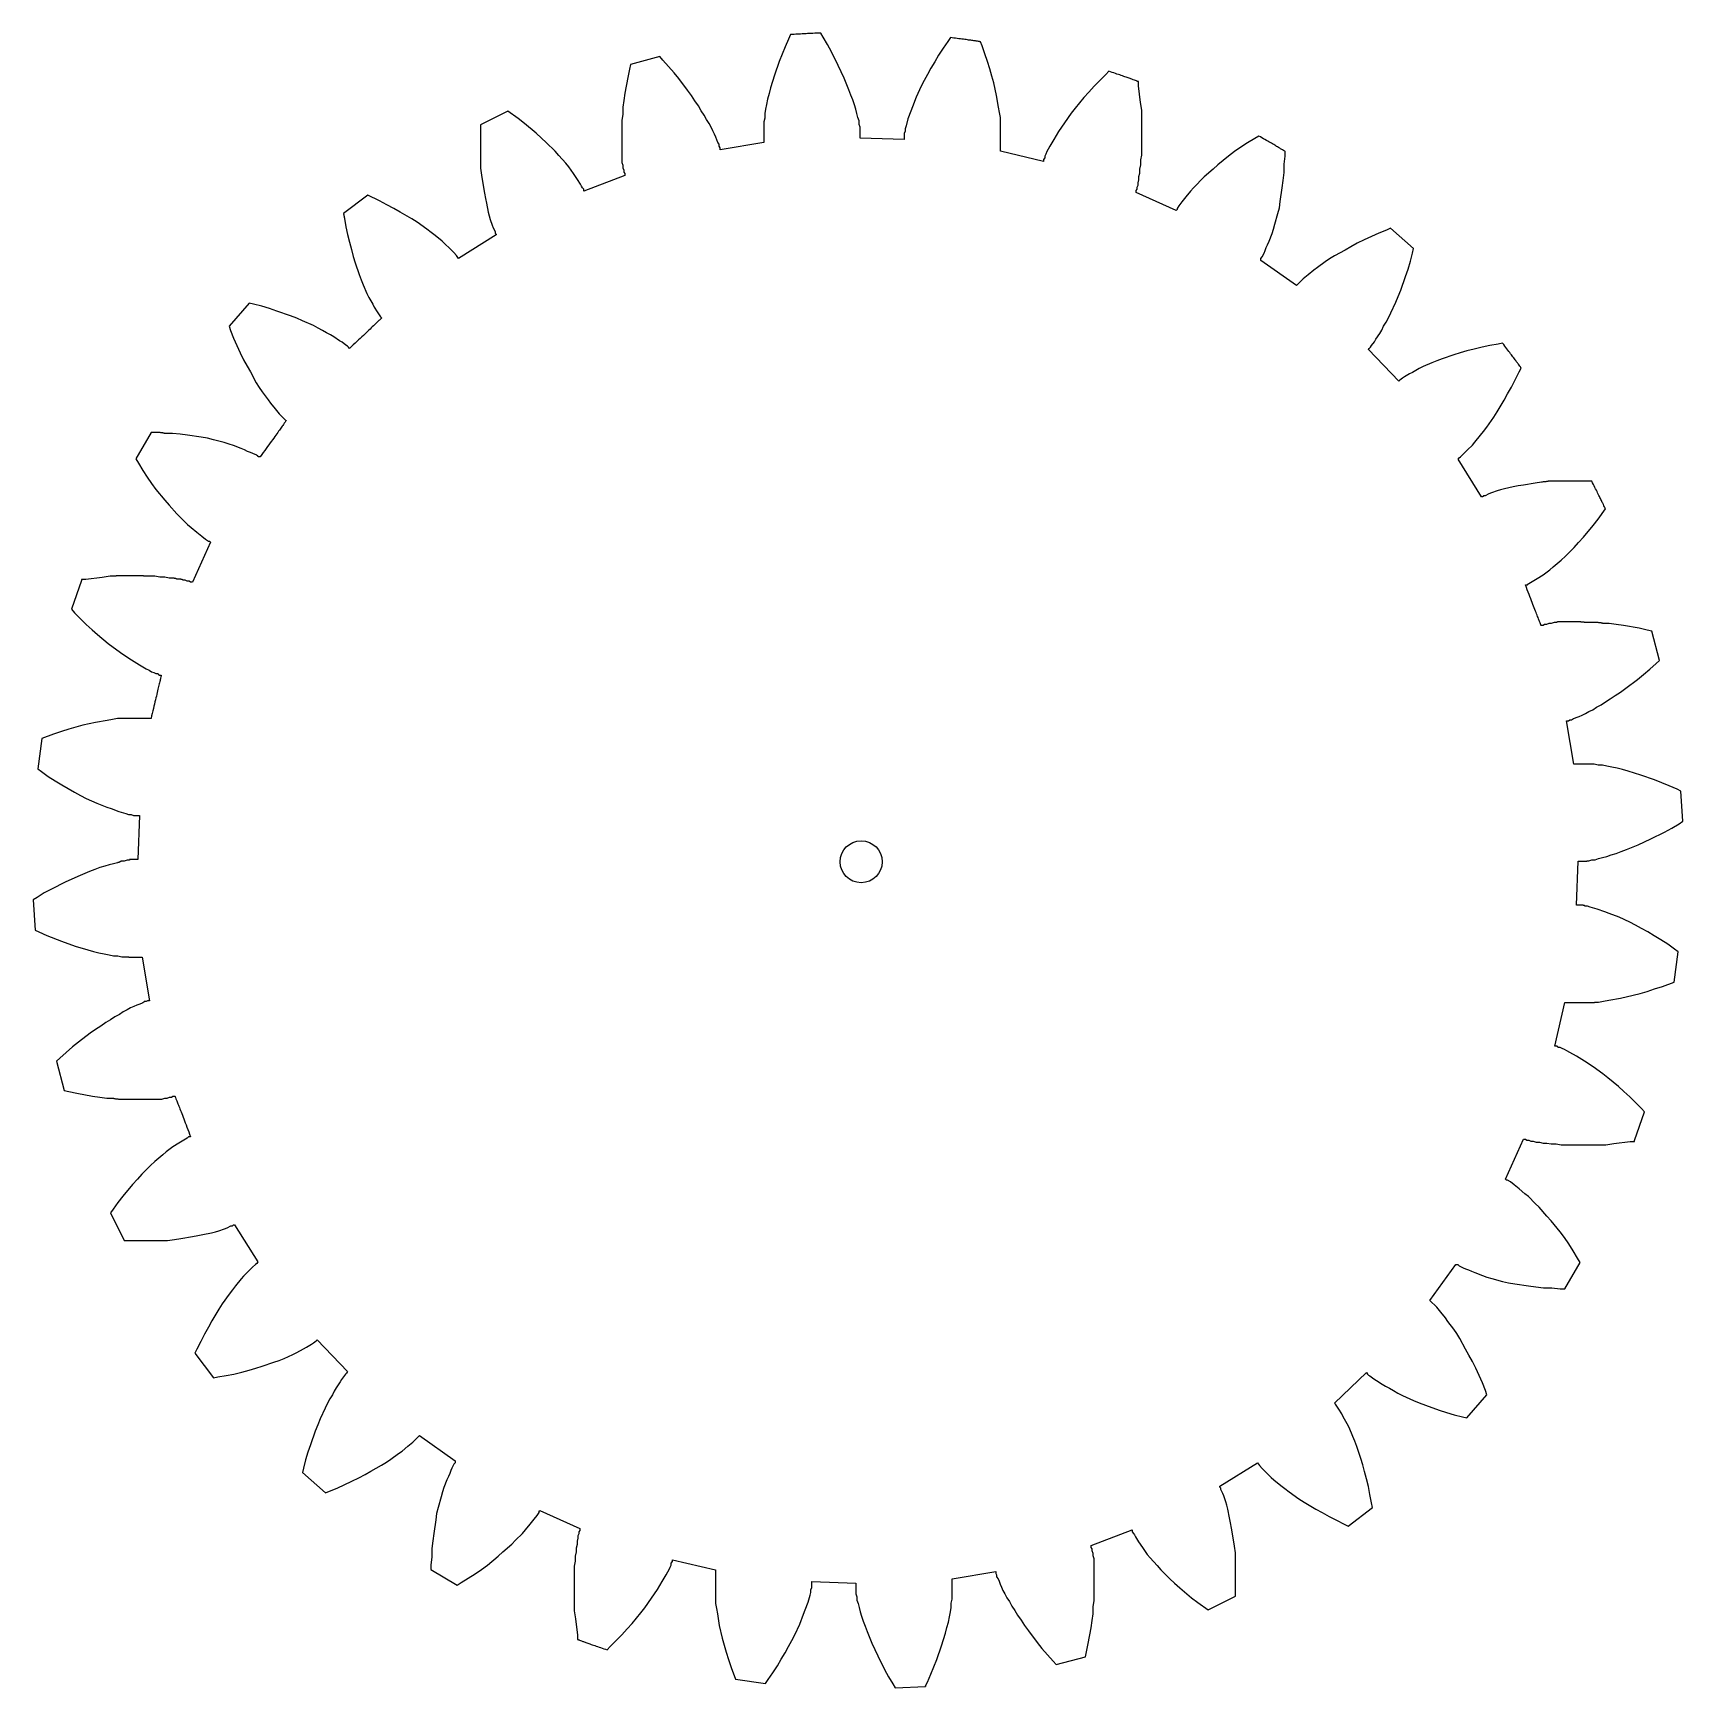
# Model space of a CAD drawing. Header units: millimetres. Extents: x -208.1 to -118.6, y 15.3 to 105.1.
import ezdxf

# ---------------------------------------------------------------- set-up
doc = ezdxf.new("R2010")
doc.units = ezdxf.units.MM
doc.layers.get('0').update_dxf_attribs({"linetype": 'CONTINUOUS'})

msp = doc.modelspace()

# ---------------------------------------------------------------- linework, layer by layer
for p, q in [((-165.245, 104.92), (-165.377, 105.132)), ((-167.309, 104.391), (-167.626, 103.597)), ((-167.124, 104.815), (-167.309, 104.391)), ((-167.018, 105.053), (-167.124, 104.815)), ((-165.007, 104.523), (-165.245, 104.92)), ((-164.795, 104.127), (-165.007, 104.523)), ((-158.736, 104.312), (-158.975, 103.941)), ((-158.472, 104.682), (-158.736, 104.312)), ((-158.34, 104.894), (-158.472, 104.682)), ((-156.62, 104.444), (-156.699, 104.656)), ((-156.461, 104.021), (-156.62, 104.444)), ((-175.696, 103.439), (-175.749, 103.174)), ((-174.109, 103.862), (-175.696, 103.439)), ((-173.95, 103.677), (-174.109, 103.862)), ((-173.633, 103.333), (-173.95, 103.677)), ((-173.341, 102.989), (-173.633, 103.333)), ((-167.626, 103.597), (-167.891, 102.857)), ((-164.425, 103.386), (-164.795, 104.127)), ((-164.107, 102.698), (-164.425, 103.386)), ((-159.186, 103.571), (-159.398, 103.227)), ((-158.975, 103.941), (-159.186, 103.571)), ((-156.329, 103.597), (-156.461, 104.021)), ((-156.196, 103.201), (-156.329, 103.597)), ((-175.855, 102.724), (-176.014, 101.878)), ((-175.749, 103.174), (-175.855, 102.724)), ((-173.077, 102.671), (-173.341, 102.989)), ((-172.601, 102.036), (-173.077, 102.671)), ((-167.891, 102.857), (-168.103, 102.169)), ((-163.843, 102.063), (-164.107, 102.698)), ((-159.768, 102.566), (-159.927, 102.248)), ((-159.583, 102.883), (-159.768, 102.566)), ((-159.398, 103.227), (-159.583, 102.883)), ((-156.091, 102.804), (-156.196, 103.201)), ((-155.985, 102.433), (-156.091, 102.804)), ((-155.826, 101.745), (-155.985, 102.433)), ((-149.899, 102.883), (-150.534, 102.248)), ((-149.741, 103.068), (-149.899, 102.883)), ((-148.127, 102.513), (-148.18, 102.513)), ((-148.127, 102.275), (-148.127, 102.513)), ((-176.014, 101.878), (-176.067, 101.481)), ((-172.389, 101.745), (-172.601, 102.036)), ((-172.204, 101.454), (-172.389, 101.745)), ((-168.261, 101.56), (-168.314, 101.269)), ((-168.182, 101.851), (-168.261, 101.56)), ((-168.103, 102.169), (-168.182, 101.851)), ((-163.737, 101.772), (-163.843, 102.063)), ((-163.631, 101.507), (-163.737, 101.772)), ((-160.192, 101.666), (-160.403, 101.137)), ((-159.927, 102.248), (-160.192, 101.666)), ((-155.72, 101.11), (-155.826, 101.745)), ((-151.09, 101.64), (-151.566, 101.057)), ((-150.825, 101.931), (-151.09, 101.64)), ((-150.534, 102.248), (-150.825, 101.931)), ((-148.021, 101.375), (-148.127, 102.275)), ((-182.364, 100.899), (-183.845, 100.158)), ((-181.808, 100.502), (-182.364, 100.899)), ((-176.12, 100.74), (-176.173, 100.396)), ((-176.067, 101.481), (-176.12, 101.11)), ((-176.12, 101.11), (-176.12, 100.74)), ((-172.019, 101.19), (-172.204, 101.454)), ((-171.86, 100.925), (-172.019, 101.19)), ((-171.701, 100.687), (-171.86, 100.925)), ((-171.569, 100.449), (-171.701, 100.687)), ((-168.367, 101.005), (-168.42, 100.766)), ((-168.42, 100.766), (-168.42, 100.528)), ((-168.314, 101.269), (-168.367, 101.005)), ((-163.552, 101.243), (-163.631, 101.507)), ((-163.472, 101.005), (-163.552, 101.243)), ((-163.42, 100.766), (-163.472, 101.005)), ((-163.367, 100.555), (-163.42, 100.766)), ((-160.483, 100.899), (-160.641, 100.475)), ((-160.403, 101.137), (-160.483, 100.899)), ((-155.667, 100.819), (-155.72, 101.11)), ((-155.614, 100.555), (-155.667, 100.819)), ((-151.778, 100.793), (-152.148, 100.264)), ((-151.566, 101.057), (-151.778, 100.793)), ((-147.941, 100.952), (-148.021, 101.375)), ((-147.941, 98.517), (-147.941, 100.952)), ((-183.845, 100.158), (-183.845, 97.803)), ((-181.464, 100.237), (-181.808, 100.502)), ((-180.829, 99.708), (-181.464, 100.237)), ((-176.173, 100.396), (-176.173, 98.121)), ((-171.436, 100.237), (-171.569, 100.449)), ((-171.331, 100.026), (-171.436, 100.237)), ((-171.225, 99.84), (-171.331, 100.026)), ((-171.145, 99.655), (-171.225, 99.84)), ((-168.42, 100.528), (-168.473, 100.317)), ((-168.473, 100.317), (-168.473, 99.205)), ((-163.287, 100.37), (-163.367, 100.555)), ((-163.287, 100.184), (-163.287, 100.37)), ((-163.234, 100.026), (-163.287, 100.184)), ((-163.234, 99.443), (-163.234, 100.026)), ((-160.8, 99.814), (-160.853, 99.682)), ((-160.747, 100.105), (-160.8, 99.946)), ((-160.8, 99.946), (-160.8, 99.814)), ((-160.641, 100.475), (-160.747, 100.105)), ((-155.614, 98.729), (-155.614, 100.555)), ((-152.466, 99.787), (-152.73, 99.364)), ((-152.148, 100.264), (-152.466, 99.787)), ((-180.538, 99.443), (-180.829, 99.708)), ((-180.274, 99.205), (-180.538, 99.443)), ((-179.797, 98.729), (-180.274, 99.205)), ((-171.066, 99.496), (-171.145, 99.655)), ((-171.013, 99.338), (-171.066, 99.496)), ((-170.96, 99.205), (-171.013, 99.338)), ((-170.881, 99.1), (-170.96, 99.205)), ((-170.881, 98.994), (-170.881, 99.1)), ((-170.828, 98.914), (-170.881, 98.994)), ((-168.473, 99.205), (-170.828, 98.809)), ((-170.828, 98.809), (-170.828, 98.914)), ((-160.853, 99.364), (-163.234, 99.443)), ((-160.853, 99.682), (-160.853, 99.364)), ((-153.021, 98.835), (-153.101, 98.703)), ((-152.942, 98.994), (-153.021, 98.835)), ((-152.73, 99.364), (-152.942, 98.994)), ((-142.57, 98.941), (-142.914, 98.703)), ((-142.2, 99.179), (-142.57, 98.941)), ((-141.803, 99.417), (-142.2, 99.179)), ((-141.591, 99.549), (-141.803, 99.417)), ((-179.586, 98.491), (-179.797, 98.729)), ((-179.215, 98.068), (-179.586, 98.491)), ((-179.056, 97.882), (-179.215, 98.068)), ((-176.173, 98.121), (-176.12, 97.962)), ((-176.12, 97.962), (-176.12, 97.83)), ((-153.286, 98.173), (-155.614, 98.729)), ((-153.207, 98.359), (-153.286, 98.279)), ((-153.286, 98.279), (-153.286, 98.173)), ((-153.154, 98.57), (-153.207, 98.465)), ((-153.207, 98.465), (-153.207, 98.359)), ((-153.101, 98.703), (-153.154, 98.57)), ((-148.047, 97.75), (-147.994, 97.988)), ((-147.994, 98.253), (-147.941, 98.517)), ((-147.994, 97.988), (-147.994, 98.253)), ((-143.814, 97.988), (-144.078, 97.75)), ((-143.232, 98.465), (-143.814, 97.988)), ((-142.914, 98.703), (-143.232, 98.465)), ((-140.216, 98.015), (-140.163, 98.465)), ((-140.216, 97.565), (-140.216, 98.015)), ((-140.163, 98.465), (-140.163, 98.703)), ((-183.845, 97.803), (-183.793, 97.433)), ((-183.793, 97.433), (-183.74, 97.089)), ((-183.74, 97.089), (-183.634, 96.454)), ((-178.792, 97.512), (-179.056, 97.882)), ((-178.58, 97.195), (-178.792, 97.512)), ((-178.421, 96.93), (-178.58, 97.195)), ((-176.014, 97.406), (-178.236, 96.56)), ((-176.12, 97.83), (-176.067, 97.697)), ((-176.067, 97.697), (-176.067, 97.591)), ((-176.067, 97.591), (-176.014, 97.512)), ((-176.014, 97.512), (-176.014, 97.406)), ((-148.153, 97.009), (-148.1, 97.168)), ((-148.1, 97.353), (-148.047, 97.538)), ((-148.1, 97.168), (-148.1, 97.353)), ((-148.047, 97.538), (-148.047, 97.75)), ((-144.555, 97.327), (-145.137, 96.745)), ((-144.078, 97.75), (-144.555, 97.327)), ((-140.321, 96.745), (-140.268, 97.142)), ((-140.268, 97.142), (-140.216, 97.565)), ((-189.957, 96.348), (-191.28, 95.342)), ((-189.322, 96.03), (-189.957, 96.348)), ((-183.634, 96.454), (-183.581, 96.163)), ((-183.581, 96.163), (-183.528, 95.898)), ((-178.369, 96.824), (-178.421, 96.93)), ((-178.316, 96.745), (-178.369, 96.824)), ((-178.236, 96.665), (-178.316, 96.745)), ((-178.236, 96.56), (-178.236, 96.665)), ((-148.259, 96.586), (-148.206, 96.665)), ((-148.259, 96.48), (-148.259, 96.586)), ((-146.089, 95.501), (-148.259, 96.48)), ((-148.206, 96.771), (-148.153, 96.877)), ((-148.206, 96.665), (-148.206, 96.771)), ((-148.153, 96.877), (-148.153, 97.009)), ((-145.56, 96.242), (-145.772, 95.977)), ((-145.296, 96.56), (-145.56, 96.242)), ((-145.137, 96.745), (-145.296, 96.56)), ((-140.427, 96.004), (-140.321, 96.745)), ((-188.925, 95.819), (-189.322, 96.03)), ((-188.555, 95.607), (-188.925, 95.819)), ((-188.211, 95.422), (-188.555, 95.607)), ((-187.576, 95.051), (-188.211, 95.422)), ((-183.528, 95.898), (-183.422, 95.422)), ((-183.422, 95.422), (-183.369, 95.21)), ((-146.036, 95.554), (-146.089, 95.501)), ((-145.931, 95.766), (-146.036, 95.607)), ((-146.036, 95.607), (-146.036, 95.554)), ((-145.772, 95.977), (-145.931, 95.766)), ((-140.718, 94.76), (-140.56, 95.342)), ((-140.56, 95.342), (-140.48, 95.66)), ((-140.48, 95.66), (-140.427, 96.004)), ((-191.227, 95.078), (-191.148, 94.628)), ((-191.148, 94.628), (-191.069, 94.205)), ((-187.285, 94.866), (-187.576, 95.051)), ((-186.756, 94.496), (-187.285, 94.866)), ((-186.518, 94.311), (-186.756, 94.496)), ((-183.369, 95.21), (-183.316, 95.025)), ((-183.316, 95.025), (-183.21, 94.707)), ((-183.21, 94.707), (-183.157, 94.575)), ((-183.157, 94.575), (-183.052, 94.363)), ((-183.052, 94.363), (-183.052, 94.284)), ((-140.877, 94.258), (-140.798, 94.496)), ((-140.798, 94.496), (-140.718, 94.76)), ((-134.659, 94.443), (-135.083, 94.284)), ((-134.448, 94.549), (-134.659, 94.443)), ((-133.204, 93.437), (-134.448, 94.549)), ((-191.069, 94.205), (-190.963, 93.781)), ((-190.963, 93.781), (-190.857, 93.385)), ((-186.306, 94.152), (-186.518, 94.311)), ((-185.936, 93.834), (-186.306, 94.152)), ((-185.777, 93.702), (-185.936, 93.834)), ((-185.512, 93.437), (-185.777, 93.702)), ((-185.301, 93.226), (-185.512, 93.437)), ((-182.999, 94.178), (-185.036, 92.908)), ((-183.052, 94.284), (-182.999, 94.231)), ((-182.999, 94.231), (-182.999, 94.178)), ((-141.247, 93.332), (-141.194, 93.49)), ((-141.194, 93.49), (-141.115, 93.649)), ((-141.115, 93.649), (-141.036, 93.834)), ((-141.036, 93.834), (-140.877, 94.258)), ((-136.591, 93.543), (-136.908, 93.358)), ((-136.247, 93.728), (-136.591, 93.543)), ((-135.876, 93.914), (-136.247, 93.728)), ((-135.083, 94.284), (-135.876, 93.914)), ((-133.257, 93.199), (-133.204, 93.437)), ((-190.857, 93.385), (-190.751, 93.014)), ((-190.751, 93.014), (-190.645, 92.67)), ((-190.645, 92.67), (-190.434, 92.035)), ((-185.142, 93.067), (-185.301, 93.226)), ((-185.036, 92.908), (-185.142, 93.067)), ((-141.486, 92.908), (-141.406, 92.988)), ((-141.486, 92.802), (-141.486, 92.908)), ((-139.554, 91.427), (-141.486, 92.802)), ((-141.406, 92.988), (-141.3, 93.199)), ((-141.3, 93.199), (-141.247, 93.332)), ((-137.993, 92.723), (-138.416, 92.406)), ((-137.755, 92.882), (-137.993, 92.723)), ((-137.49, 93.041), (-137.755, 92.882)), ((-136.908, 93.358), (-137.49, 93.041)), ((-133.495, 92.326), (-133.363, 92.75)), ((-133.363, 92.75), (-133.257, 93.199)), ((-190.434, 92.035), (-190.328, 91.744)), ((-190.328, 91.744), (-190.222, 91.48)), ((-139.29, 91.691), (-139.554, 91.427)), ((-139.184, 91.797), (-139.29, 91.691)), ((-138.919, 92.009), (-139.184, 91.797)), ((-138.602, 92.273), (-138.919, 92.009)), ((-138.416, 92.406), (-138.602, 92.273)), ((-133.892, 91.188), (-133.627, 91.929)), ((-133.627, 91.929), (-133.495, 92.326)), ((-190.222, 91.48), (-190.01, 91.003)), ((-190.01, 91.003), (-189.904, 90.792)), ((-189.904, 90.792), (-189.693, 90.421)), ((-134.157, 90.527), (-134.024, 90.845)), ((-134.024, 90.845), (-133.892, 91.188)), ((-196.413, 90.474), (-197.498, 89.231)), ((-196.175, 90.421), (-196.413, 90.474)), ((-195.725, 90.315), (-196.175, 90.421)), ((-195.302, 90.183), (-195.725, 90.315)), ((-194.905, 90.051), (-195.302, 90.183)), ((-194.164, 89.786), (-194.905, 90.051)), ((-189.693, 90.421), (-189.613, 90.262)), ((-189.613, 90.262), (-189.455, 89.998)), ((-189.455, 89.998), (-189.375, 89.892)), ((-189.375, 89.892), (-189.269, 89.733)), ((-134.553, 89.68), (-134.421, 89.945)), ((-134.421, 89.945), (-134.157, 90.527)), ((-197.498, 89.231), (-197.418, 88.992)), ((-197.418, 88.992), (-197.26, 88.569)), ((-193.82, 89.654), (-194.164, 89.786)), ((-193.503, 89.522), (-193.82, 89.654)), ((-192.921, 89.257), (-193.503, 89.522)), ((-192.656, 89.125), (-192.921, 89.257)), ((-192.418, 88.992), (-192.656, 89.125)), ((-192.206, 88.86), (-192.418, 88.992)), ((-189.269, 89.733), (-189.216, 89.68)), ((-135.03, 88.834), (-134.924, 89.019)), ((-134.924, 89.019), (-134.818, 89.231)), ((-134.818, 89.231), (-134.686, 89.442)), ((-134.686, 89.442), (-134.553, 89.68)), ((-197.26, 88.569), (-196.889, 87.775)), ((-191.995, 88.754), (-192.206, 88.86)), ((-191.809, 88.648), (-191.995, 88.754)), ((-191.492, 88.437), (-191.809, 88.648)), ((-191.36, 88.357), (-191.492, 88.437)), ((-191.148, 88.199), (-191.36, 88.357)), ((-191.068, 88.146), (-191.148, 88.199)), ((-191.016, 88.093), (-191.068, 88.146)), ((-190.963, 88.013), (-191.016, 88.093)), ((-135.585, 88.04), (-135.532, 88.093)), ((-135.532, 88.093), (-135.48, 88.172)), ((-135.48, 88.172), (-135.321, 88.384)), ((-135.321, 88.384), (-135.241, 88.516)), ((-135.241, 88.516), (-135.03, 88.834)), ((-129.473, 88.093), (-129.897, 87.987)), ((-129.05, 88.172), (-129.473, 88.093)), ((-128.6, 88.252), (-129.05, 88.172)), ((-128.362, 88.305), (-128.6, 88.252)), ((-196.889, 87.775), (-196.704, 87.405)), ((-196.704, 87.405), (-196.519, 87.061)), ((-133.998, 86.241), (-135.638, 87.961)), ((-132.199, 87.246), (-132.675, 87.035)), ((-131.934, 87.352), (-132.199, 87.246)), ((-131.643, 87.458), (-131.934, 87.352)), ((-131.008, 87.67), (-131.643, 87.458)), ((-130.664, 87.775), (-131.008, 87.67)), ((-130.294, 87.881), (-130.664, 87.775)), ((-129.897, 87.987), (-130.294, 87.881)), ((-196.519, 87.061), (-196.334, 86.743)), ((-196.334, 86.743), (-196.016, 86.161)), ((-133.945, 86.294), (-133.998, 86.241)), ((-133.786, 86.4), (-133.945, 86.294)), ((-133.68, 86.479), (-133.786, 86.4)), ((-133.416, 86.638), (-133.68, 86.479)), ((-133.257, 86.717), (-133.416, 86.638)), ((-132.887, 86.929), (-133.257, 86.717)), ((-132.675, 87.035), (-132.887, 86.929)), ((-127.886, 85.923), (-127.674, 86.32)), ((-127.674, 86.32), (-127.463, 86.743)), ((-127.463, 86.743), (-127.357, 86.955)), ((-196.016, 86.161), (-195.857, 85.897)), ((-195.857, 85.897), (-195.699, 85.659)), ((-195.699, 85.659), (-195.381, 85.235)), ((-128.283, 85.209), (-128.098, 85.553)), ((-128.098, 85.553), (-127.886, 85.923)), ((-195.381, 85.235), (-195.249, 85.05)), ((-195.249, 85.05), (-194.984, 84.733)), ((-194.984, 84.733), (-194.773, 84.468)), ((-194.773, 84.468), (-194.667, 84.362)), ((-128.839, 84.283), (-128.653, 84.574)), ((-128.653, 84.574), (-128.283, 85.209)), ((-194.667, 84.362), (-194.402, 84.098)), ((-129.394, 83.516), (-129.209, 83.754)), ((-129.209, 83.754), (-128.839, 84.283)), ((-201.731, 83.463), (-202.551, 82.034)), ((-201.467, 83.463), (-201.731, 83.463)), ((-200.567, 83.41), (-201.017, 83.41)), ((-200.144, 83.357), (-200.567, 83.41)), ((-199.747, 83.304), (-200.144, 83.357)), ((-199.006, 83.198), (-199.747, 83.304)), ((-198.662, 83.145), (-199.006, 83.198)), ((-198.345, 83.066), (-198.662, 83.145)), ((-197.762, 82.907), (-198.345, 83.066)), ((-197.498, 82.828), (-197.762, 82.907)), ((-197.26, 82.748), (-197.498, 82.828)), ((-196.836, 82.59), (-197.26, 82.748)), ((-130.267, 82.51), (-130.003, 82.775)), ((-130.003, 82.775), (-129.87, 82.933)), ((-129.87, 82.933), (-129.553, 83.304)), ((-129.553, 83.304), (-129.394, 83.516)), ((-202.551, 82.034), (-202.419, 81.796)), ((-202.419, 81.796), (-202.181, 81.399)), ((-196.651, 82.51), (-196.836, 82.59)), ((-196.492, 82.431), (-196.651, 82.51)), ((-196.334, 82.378), (-196.492, 82.431)), ((-196.201, 82.325), (-196.334, 82.378)), ((-195.99, 82.219), (-196.201, 82.325)), ((-195.805, 82.14), (-195.91, 82.14)), ((-130.77, 82.007), (-130.717, 82.087)), ((-129.5, 79.97), (-130.77, 82.007)), ((-130.717, 82.087), (-130.638, 82.14)), ((-130.638, 82.14), (-130.479, 82.298)), ((-130.479, 82.298), (-130.267, 82.51)), ((-202.181, 81.399), (-201.943, 81.028)), ((-201.943, 81.028), (-201.705, 80.685)), ((-201.705, 80.685), (-201.467, 80.367)), ((-201.467, 80.367), (-200.99, 79.785)), ((-129.447, 79.97), (-129.5, 79.97)), ((-129.315, 80.023), (-129.394, 80.023)), ((-129.103, 80.129), (-129.315, 80.023)), ((-128.971, 80.182), (-129.103, 80.129)), ((-128.653, 80.288), (-128.971, 80.182)), ((-128.468, 80.341), (-128.653, 80.288)), ((-128.256, 80.393), (-128.468, 80.341)), ((-127.78, 80.499), (-128.256, 80.393)), ((-127.516, 80.552), (-127.78, 80.499)), ((-127.225, 80.605), (-127.516, 80.552)), ((-126.59, 80.711), (-127.225, 80.605)), ((-126.246, 80.764), (-126.59, 80.711)), ((-123.52, 80.817), (-125.875, 80.817)), ((-200.99, 79.785), (-200.752, 79.52)), ((-200.752, 79.52), (-200.329, 79.044)), ((-123.176, 78.753), (-122.78, 79.309)), ((-200.329, 79.044), (-200.117, 78.832)), ((-200.117, 78.832), (-199.747, 78.462)), ((-199.747, 78.462), (-199.562, 78.303)), ((-199.562, 78.303), (-199.244, 78.039)), ((-123.97, 77.774), (-123.441, 78.409)), ((-123.441, 78.409), (-123.176, 78.753)), ((-198.503, 77.51), (-199.482, 75.34)), ((-199.244, 78.039), (-198.979, 77.827)), ((-198.979, 77.827), (-198.768, 77.668)), ((-198.768, 77.668), (-198.609, 77.562)), ((-198.609, 77.562), (-198.556, 77.562)), ((-198.556, 77.562), (-198.503, 77.51)), ((-124.473, 77.219), (-124.235, 77.483)), ((-124.235, 77.483), (-123.97, 77.774)), ((-125.611, 76.16), (-125.187, 76.531)), ((-125.187, 76.531), (-124.949, 76.742)), ((-124.949, 76.742), (-124.473, 77.219)), ((-205.277, 75.472), (-205.515, 75.472)), ((-205.515, 75.472), (-205.515, 75.419)), ((-204.377, 75.578), (-205.277, 75.472)), ((-203.954, 75.657), (-204.377, 75.578)), ((-202.446, 75.684), (-203.557, 75.684)), ((-201.519, 75.657), (-202.128, 75.657)), ((-201.255, 75.605), (-201.519, 75.657)), ((-200.99, 75.605), (-201.255, 75.605)), ((-200.752, 75.552), (-200.99, 75.605)), ((-200.541, 75.552), (-200.752, 75.552)), ((-200.17, 75.499), (-200.355, 75.499)), ((-126.748, 75.366), (-126.484, 75.525)), ((-126.484, 75.525), (-126.166, 75.737)), ((-126.166, 75.737), (-125.796, 76.001)), ((-125.796, 76.001), (-125.611, 76.16)), ((-205.515, 75.419), (-206.044, 73.858)), ((-199.879, 75.446), (-200.011, 75.446)), ((-199.773, 75.393), (-199.879, 75.446)), ((-199.667, 75.393), (-199.773, 75.393)), ((-199.588, 75.34), (-199.667, 75.393)), ((-199.482, 75.34), (-199.588, 75.34)), ((-127.119, 75.181), (-127.013, 75.181)), ((-126.934, 75.261), (-126.854, 75.314)), ((-126.854, 75.314), (-126.748, 75.366)), ((-206.044, 73.858), (-205.885, 73.673)), ((-205.885, 73.673), (-205.25, 73.038)), ((-205.25, 73.038), (-204.933, 72.747)), ((-126.166, 72.985), (-126.272, 72.985)), ((-126.087, 73.038), (-126.166, 72.985)), ((-125.981, 73.038), (-126.087, 73.038)), ((-125.849, 73.091), (-125.981, 73.038)), ((-125.716, 73.091), (-125.849, 73.091)), ((-125.558, 73.144), (-125.716, 73.091)), ((-124.208, 73.17), (-125.372, 73.17)), ((-123.282, 73.144), (-123.917, 73.144)), ((-122.568, 73.091), (-122.938, 73.091)), ((-122.197, 73.038), (-122.568, 73.091)), ((-121.801, 72.985), (-122.197, 73.038)), ((-120.954, 72.826), (-121.801, 72.985)), ((-120.504, 72.721), (-120.954, 72.826)), ((-204.933, 72.747), (-204.642, 72.482)), ((-204.642, 72.482), (-204.06, 72.006)), ((-204.06, 72.006), (-203.795, 71.795)), ((-120.266, 72.668), (-120.504, 72.721)), ((-119.843, 71.08), (-120.266, 72.668)), ((-203.795, 71.795), (-203.266, 71.424)), ((-203.266, 71.424), (-202.79, 71.107)), ((-202.79, 71.107), (-202.366, 70.842)), ((-120.028, 70.921), (-119.843, 71.08)), ((-202.366, 70.842), (-201.996, 70.63)), ((-201.996, 70.63), (-201.837, 70.551)), ((-201.837, 70.551), (-201.705, 70.472)), ((-201.705, 70.472), (-201.572, 70.419)), ((-201.572, 70.419), (-201.467, 70.366)), ((-201.467, 70.366), (-201.361, 70.366)), ((-201.281, 70.286), (-201.176, 70.286)), ((-121.033, 70.048), (-120.716, 70.313)), ((-120.716, 70.313), (-120.372, 70.604)), ((-120.372, 70.604), (-120.028, 70.921)), ((-122.515, 68.99), (-122.25, 69.175)), ((-122.25, 69.175), (-121.959, 69.36)), ((-121.959, 69.36), (-121.668, 69.572)), ((-121.668, 69.572), (-121.033, 70.048)), ((-123.864, 68.196), (-123.679, 68.302)), ((-123.679, 68.302), (-123.467, 68.408)), ((-123.467, 68.408), (-123.256, 68.54)), ((-123.256, 68.54), (-123.018, 68.672)), ((-123.018, 68.672), (-122.78, 68.831)), ((-122.78, 68.831), (-122.515, 68.99)), ((-205.806, 67.455), (-206.203, 67.35)), ((-205.435, 67.561), (-205.806, 67.455)), ((-204.747, 67.72), (-205.435, 67.561)), ((-204.112, 67.826), (-204.747, 67.72)), ((-203.821, 67.879), (-204.112, 67.826)), ((-203.557, 67.932), (-203.821, 67.879)), ((-201.731, 67.932), (-203.557, 67.932)), ((-124.499, 65.445), (-124.896, 67.799)), ((-124.896, 67.799), (-124.79, 67.799)), ((-124.79, 67.799), (-124.711, 67.852)), ((-124.711, 67.852), (-124.605, 67.852)), ((-124.499, 67.932), (-124.367, 67.985)), ((-124.367, 67.985), (-124.208, 68.037)), ((-124.208, 68.037), (-124.05, 68.117)), ((-124.05, 68.117), (-123.864, 68.196)), ((-207.658, 66.847), (-207.869, 65.206)), ((-207.023, 67.085), (-207.658, 66.847)), ((-206.599, 67.217), (-207.023, 67.085)), ((-206.203, 67.35), (-206.599, 67.217)), ((-207.869, 65.206), (-207.684, 65.048)), ((-207.684, 65.048), (-207.314, 64.783)), ((-207.314, 64.783), (-206.943, 64.545)), ((-123.388, 65.445), (-124.499, 65.445)), ((-123.176, 65.392), (-123.388, 65.445)), ((-122.938, 65.392), (-123.176, 65.392)), ((-122.7, 65.339), (-122.938, 65.392)), ((-122.436, 65.286), (-122.7, 65.339)), ((-122.145, 65.233), (-122.436, 65.286)), ((-121.854, 65.154), (-122.145, 65.233)), ((-121.536, 65.074), (-121.854, 65.154)), ((-120.848, 64.862), (-121.536, 65.074)), ((-120.107, 64.598), (-120.848, 64.862)), ((-206.943, 64.545), (-206.573, 64.333)), ((-206.573, 64.333), (-206.229, 64.122)), ((-206.229, 64.122), (-205.885, 63.936)), ((-205.885, 63.936), (-205.568, 63.751)), ((-119.313, 64.28), (-120.107, 64.598)), ((-118.89, 64.095), (-119.313, 64.28)), ((-118.679, 63.989), (-118.89, 64.095)), ((-118.573, 62.349), (-118.679, 63.989)), ((-205.568, 63.751), (-205.25, 63.592)), ((-205.25, 63.592), (-204.668, 63.328)), ((-204.668, 63.328), (-204.139, 63.116)), ((-204.139, 63.116), (-203.901, 63.037)), ((-203.901, 63.037), (-203.477, 62.878)), ((-203.477, 62.878), (-203.107, 62.772)), ((-203.107, 62.772), (-202.948, 62.719)), ((-202.948, 62.719), (-202.816, 62.719)), ((-202.816, 62.719), (-202.684, 62.666)), ((-202.684, 62.666), (-202.366, 62.666)), ((-202.366, 62.666), (-202.445, 60.285)), ((-119.181, 61.979), (-118.784, 62.217)), ((-118.784, 62.217), (-118.573, 62.349)), ((-121.007, 61.079), (-120.319, 61.396)), ((-120.319, 61.396), (-119.578, 61.767)), ((-119.578, 61.767), (-119.181, 61.979)), ((-203.028, 60.232), (-203.186, 60.179)), ((-202.895, 60.285), (-202.895, 60.259)), ((-202.445, 60.285), (-202.895, 60.285)), ((-123.679, 60.206), (-123.52, 60.259)), ((-123.52, 60.259), (-123.335, 60.259)), ((-123.335, 60.259), (-123.15, 60.338)), ((-123.15, 60.338), (-122.938, 60.391)), ((-122.938, 60.391), (-122.7, 60.444)), ((-122.7, 60.444), (-122.462, 60.523)), ((-122.462, 60.523), (-122.197, 60.603)), ((-122.197, 60.603), (-121.933, 60.709)), ((-121.933, 60.709), (-121.642, 60.814)), ((-121.642, 60.814), (-121.007, 61.079)), ((-205.7, 59.359), (-206.388, 59.042)), ((-205.065, 59.624), (-205.7, 59.359)), ((-204.774, 59.73), (-205.065, 59.624)), ((-204.509, 59.835), (-204.774, 59.73)), ((-204.245, 59.915), (-204.509, 59.835)), ((-204.007, 59.994), (-204.245, 59.915)), ((-203.768, 60.047), (-204.007, 59.994)), ((-203.557, 60.1), (-203.768, 60.047)), ((-203.186, 60.179), (-203.372, 60.179)), ((-124.341, 57.798), (-124.261, 60.179)), ((-124.261, 60.179), (-123.811, 60.179)), ((-207.526, 58.46), (-207.922, 58.221)), ((-207.129, 58.671), (-207.526, 58.46)), ((-206.388, 59.042), (-207.129, 58.671)), ((-207.922, 58.221), (-208.134, 58.089)), ((-208.134, 58.089), (-208.028, 56.449)), ((-124.023, 57.798), (-124.341, 57.798)), ((-123.759, 57.745), (-123.891, 57.745)), ((-123.6, 57.692), (-123.759, 57.745)), ((-123.229, 57.586), (-123.6, 57.692)), ((-122.806, 57.428), (-123.229, 57.586)), ((-122.568, 57.348), (-122.806, 57.428)), ((-122.039, 57.137), (-122.568, 57.348)), ((-121.457, 56.872), (-122.039, 57.137)), ((-121.139, 56.713), (-121.457, 56.872)), ((-120.822, 56.528), (-121.139, 56.713)), ((-208.028, 56.449), (-207.817, 56.343)), ((-207.817, 56.343), (-207.393, 56.158)), ((-207.393, 56.158), (-206.599, 55.84)), ((-206.599, 55.84), (-205.859, 55.576)), ((-120.478, 56.343), (-120.822, 56.528)), ((-120.134, 56.131), (-120.478, 56.343)), ((-119.763, 55.92), (-120.134, 56.131)), ((-119.393, 55.681), (-119.763, 55.92)), ((-205.859, 55.576), (-205.171, 55.364)), ((-205.171, 55.364), (-204.853, 55.285)), ((-204.853, 55.285), (-204.562, 55.205)), ((-204.562, 55.205), (-204.271, 55.152)), ((-204.271, 55.152), (-204.007, 55.099)), ((-204.007, 55.099), (-203.768, 55.046)), ((-203.768, 55.046), (-203.53, 55.046)), ((-203.53, 55.046), (-203.319, 54.994)), ((-203.319, 54.994), (-202.948, 54.994)), ((-202.789, 54.967), (-202.207, 54.967)), ((-202.207, 54.967), (-201.81, 52.612)), ((-119.022, 55.417), (-119.393, 55.681)), ((-119.049, 53.618), (-118.837, 55.258)), ((-118.837, 55.258), (-119.022, 55.417)), ((-121.271, 52.903), (-120.901, 53.009)), ((-120.901, 53.009), (-120.504, 53.115)), ((-120.504, 53.115), (-120.107, 53.247)), ((-120.107, 53.247), (-119.684, 53.38)), ((-119.684, 53.38), (-119.049, 53.618)), ((-203.028, 52.11), (-203.239, 52.004)), ((-202.842, 52.215), (-203.028, 52.11)), ((-202.657, 52.295), (-202.842, 52.215)), ((-202.498, 52.374), (-202.657, 52.295)), ((-202.34, 52.427), (-202.498, 52.374)), ((-202.207, 52.48), (-202.34, 52.427)), ((-201.996, 52.559), (-202.102, 52.559)), ((-201.916, 52.612), (-201.996, 52.559)), ((-201.81, 52.612), (-201.916, 52.612)), ((-125.531, 50.152), (-124.976, 52.506)), ((-124.976, 52.506), (-123.415, 52.506)), ((-123.15, 52.533), (-122.885, 52.586)), ((-122.885, 52.586), (-122.594, 52.639)), ((-122.594, 52.639), (-121.959, 52.745)), ((-121.959, 52.745), (-121.271, 52.903)), ((-204.456, 51.236), (-204.747, 51.051)), ((-204.192, 51.422), (-204.456, 51.236)), ((-203.927, 51.58), (-204.192, 51.422)), ((-203.689, 51.739), (-203.927, 51.58)), ((-203.451, 51.871), (-203.689, 51.739)), ((-203.239, 52.004), (-203.451, 51.871)), ((-205.673, 50.363), (-205.991, 50.099)), ((-205.038, 50.84), (-205.673, 50.363)), ((-204.747, 51.051), (-205.038, 50.84)), ((-206.679, 49.49), (-206.864, 49.331)), ((-206.335, 49.808), (-206.679, 49.49)), ((-205.991, 50.099), (-206.335, 49.808)), ((-125.425, 50.152), (-125.531, 50.152)), ((-125.24, 50.072), (-125.346, 50.072)), ((-125.134, 50.019), (-125.24, 50.072)), ((-125.002, 49.966), (-125.134, 50.019)), ((-124.87, 49.887), (-125.002, 49.966)), ((-124.711, 49.808), (-124.87, 49.887)), ((-124.341, 49.596), (-124.711, 49.808)), ((-123.917, 49.331), (-124.341, 49.596)), ((-206.864, 49.331), (-206.441, 47.744)), ((-123.441, 49.014), (-123.917, 49.331)), ((-122.912, 48.644), (-123.441, 49.014)), ((-122.647, 48.432), (-122.912, 48.644)), ((-206.441, 47.744), (-206.203, 47.691)), ((-206.203, 47.691), (-205.753, 47.585)), ((-122.065, 47.956), (-122.647, 48.432)), ((-121.774, 47.691), (-122.065, 47.956)), ((-121.457, 47.4), (-121.774, 47.691)), ((-205.753, 47.585), (-204.906, 47.426)), ((-204.906, 47.426), (-204.509, 47.374)), ((-204.509, 47.374), (-204.139, 47.321)), ((-204.139, 47.321), (-203.768, 47.321)), ((-203.424, 47.268), (-201.149, 47.268)), ((-201.149, 47.268), (-200.99, 47.321)), ((-200.99, 47.321), (-200.858, 47.321)), ((-200.858, 47.321), (-200.726, 47.374)), ((-200.726, 47.374), (-200.62, 47.374)), ((-200.62, 47.374), (-200.541, 47.426)), ((-200.541, 47.426), (-200.435, 47.426)), ((-120.822, 46.765), (-121.457, 47.4)), ((-120.663, 46.58), (-120.822, 46.765)), ((-121.192, 45.019), (-120.663, 46.58)), ((-199.958, 45.045), (-200.223, 44.886)), ((-199.853, 45.098), (-199.958, 45.045)), ((-199.773, 45.151), (-199.853, 45.098)), ((-199.694, 45.23), (-199.773, 45.151)), ((-199.588, 45.23), (-199.694, 45.23)), ((-128.204, 42.929), (-127.225, 45.098)), ((-127.225, 45.098), (-127.119, 45.098)), ((-127.119, 45.098), (-127.039, 45.045)), ((-127.039, 45.045), (-126.933, 45.045)), ((-126.933, 45.045), (-126.828, 44.992)), ((-126.828, 44.992), (-126.695, 44.992)), ((-126.695, 44.992), (-126.537, 44.939)), ((-126.537, 44.939), (-126.351, 44.939)), ((-126.351, 44.939), (-126.166, 44.886)), ((-122.33, 44.86), (-121.43, 44.966)), ((-121.43, 44.966), (-121.192, 44.966)), ((-121.192, 44.966), (-121.192, 45.019)), ((-201.096, 44.251), (-201.519, 43.881)), ((-200.911, 44.41), (-201.096, 44.251)), ((-200.54, 44.675), (-200.911, 44.41)), ((-200.223, 44.886), (-200.54, 44.675)), ((-126.166, 44.886), (-125.955, 44.886)), ((-125.955, 44.886), (-125.716, 44.834)), ((-125.716, 44.834), (-125.452, 44.834)), ((-125.452, 44.834), (-125.187, 44.781)), ((-125.187, 44.781), (-122.753, 44.781)), ((-122.753, 44.781), (-122.33, 44.86)), ((-202.234, 43.193), (-202.472, 42.929)), ((-201.758, 43.669), (-202.234, 43.193)), ((-201.519, 43.881), (-201.758, 43.669)), ((-202.737, 42.638), (-203.266, 42.003)), ((-202.472, 42.929), (-202.737, 42.638)), ((-128.151, 42.876), (-128.204, 42.929)), ((-128.098, 42.876), (-128.151, 42.876)), ((-127.939, 42.77), (-128.098, 42.876)), ((-127.727, 42.611), (-127.939, 42.77)), ((-127.463, 42.399), (-127.727, 42.611)), ((-127.145, 42.135), (-127.463, 42.399)), ((-203.53, 41.659), (-203.795, 41.288)), ((-203.266, 42.003), (-203.53, 41.659)), ((-126.96, 41.976), (-127.145, 42.135)), ((-126.59, 41.606), (-126.96, 41.976)), ((-126.378, 41.394), (-126.59, 41.606)), ((-125.955, 40.918), (-126.378, 41.394)), ((-203.795, 41.288), (-203.927, 41.103)), ((-203.927, 41.103), (-203.186, 39.595)), ((-197.313, 40.389), (-197.26, 40.441)), ((-197.26, 40.441), (-197.207, 40.441)), ((-197.207, 40.441), (-195.937, 38.431)), ((-125.716, 40.653), (-125.955, 40.918)), ((-125.24, 40.071), (-125.716, 40.653)), ((-203.186, 39.595), (-200.832, 39.595)), ((-200.832, 39.595), (-200.461, 39.648)), ((-200.461, 39.648), (-200.117, 39.701)), ((-200.117, 39.701), (-199.482, 39.806)), ((-199.482, 39.806), (-199.191, 39.859)), ((-199.191, 39.859), (-198.927, 39.912)), ((-198.927, 39.912), (-198.45, 40.018)), ((-198.45, 40.018), (-198.239, 40.071)), ((-198.239, 40.071), (-198.053, 40.124)), ((-198.053, 40.124), (-197.736, 40.23)), ((-197.736, 40.23), (-197.604, 40.283)), ((-197.604, 40.283), (-197.392, 40.389)), ((-197.392, 40.389), (-197.313, 40.389)), ((-125.002, 39.754), (-125.24, 40.071)), ((-124.764, 39.41), (-125.002, 39.754)), ((-124.526, 39.039), (-124.764, 39.41)), ((-124.288, 38.642), (-124.526, 39.039)), ((-124.155, 38.404), (-124.288, 38.642)), ((-196.439, 37.928), (-196.704, 37.663)), ((-196.228, 38.14), (-196.439, 37.928)), ((-196.069, 38.298), (-196.228, 38.14)), ((-195.99, 38.351), (-196.069, 38.298)), ((-195.937, 38.431), (-195.99, 38.351)), ((-132.304, 36.34), (-130.902, 38.298)), ((-130.902, 38.298), (-130.796, 38.298)), ((-130.796, 38.298), (-130.717, 38.219)), ((-130.717, 38.219), (-130.505, 38.113)), ((-130.505, 38.113), (-130.373, 38.06)), ((-130.373, 38.06), (-130.214, 38.007)), ((-130.214, 38.007), (-130.056, 37.928)), ((-130.056, 37.928), (-129.87, 37.849)), ((-129.87, 37.849), (-129.447, 37.69)), ((-124.976, 36.975), (-124.155, 38.404)), ((-197.313, 36.922), (-197.498, 36.684)), ((-197.154, 37.134), (-197.313, 36.922)), ((-196.836, 37.505), (-197.154, 37.134)), ((-196.704, 37.663), (-196.836, 37.505)), ((-129.447, 37.69), (-129.209, 37.61)), ((-129.209, 37.61), (-128.944, 37.531)), ((-128.944, 37.531), (-128.362, 37.372)), ((-128.362, 37.372), (-128.045, 37.293)), ((-128.045, 37.293), (-127.701, 37.24)), ((-127.701, 37.24), (-126.96, 37.134)), ((-126.96, 37.134), (-126.563, 37.081)), ((-126.563, 37.081), (-126.14, 37.028)), ((-126.14, 37.028), (-125.69, 37.028)), ((-125.69, 37.028), (-125.24, 36.975)), ((-125.24, 36.975), (-124.976, 36.975)), ((-197.868, 36.155), (-198.053, 35.864)), ((-197.498, 36.684), (-197.868, 36.155)), ((-132.199, 36.235), (-132.304, 36.34)), ((-132.04, 36.076), (-132.199, 36.235)), ((-131.934, 35.97), (-132.04, 36.076)), ((-131.722, 35.705), (-131.934, 35.97)), ((-198.424, 35.229), (-198.609, 34.885)), ((-198.053, 35.864), (-198.424, 35.229)), ((-131.458, 35.388), (-131.722, 35.705)), ((-131.326, 35.203), (-131.458, 35.388)), ((-131.008, 34.779), (-131.326, 35.203)), ((-198.821, 34.515), (-199.032, 34.118)), ((-198.609, 34.885), (-198.821, 34.515)), ((-192.92, 34.039), (-192.762, 34.144)), ((-192.762, 34.144), (-192.709, 34.197)), ((-192.709, 34.197), (-191.068, 32.478)), ((-130.849, 34.541), (-131.008, 34.779)), ((-130.691, 34.277), (-130.849, 34.541)), ((-130.373, 33.695), (-130.691, 34.277)), ((-199.244, 33.695), (-199.35, 33.483)), ((-199.35, 33.483), (-198.344, 32.134)), ((-199.032, 34.118), (-199.244, 33.695)), ((-194.508, 33.192), (-194.032, 33.404)), ((-194.032, 33.404), (-193.82, 33.509)), ((-193.82, 33.509), (-193.45, 33.721)), ((-193.45, 33.721), (-193.291, 33.8)), ((-193.291, 33.8), (-193.026, 33.959)), ((-193.026, 33.959), (-192.92, 34.039)), ((-130.188, 33.377), (-130.373, 33.695)), ((-130.003, 33.033), (-130.188, 33.377)), ((-197.657, 32.266), (-197.233, 32.345)), ((-197.233, 32.345), (-196.81, 32.451)), ((-196.81, 32.451), (-196.413, 32.557)), ((-196.413, 32.557), (-196.043, 32.663)), ((-196.043, 32.663), (-195.699, 32.769)), ((-195.699, 32.769), (-195.064, 32.98)), ((-195.064, 32.98), (-194.773, 33.086)), ((-194.773, 33.086), (-194.508, 33.192)), ((-191.174, 32.345), (-191.227, 32.266)), ((-191.121, 32.398), (-191.174, 32.345)), ((-191.068, 32.478), (-191.121, 32.398)), ((-137.49, 30.758), (-135.744, 32.425)), ((-135.744, 32.425), (-135.691, 32.345)), ((-135.691, 32.345), (-135.638, 32.292)), ((-129.817, 32.663), (-130.003, 33.033)), ((-129.447, 31.869), (-129.817, 32.663)), ((-198.344, 32.134), (-198.106, 32.186)), ((-198.106, 32.186), (-197.657, 32.266)), ((-191.677, 31.604), (-191.783, 31.419)), ((-191.465, 31.922), (-191.677, 31.604)), ((-191.386, 32.054), (-191.465, 31.922)), ((-191.227, 32.266), (-191.386, 32.054)), ((-135.638, 32.292), (-135.559, 32.239)), ((-135.559, 32.239), (-135.347, 32.081)), ((-135.347, 32.081), (-135.215, 32.001)), ((-135.215, 32.001), (-134.897, 31.79)), ((-134.897, 31.79), (-134.712, 31.684)), ((-134.712, 31.684), (-134.501, 31.578)), ((-134.501, 31.578), (-134.289, 31.446)), ((-134.289, 31.446), (-134.051, 31.313)), ((-129.288, 31.446), (-129.447, 31.869)), ((-129.209, 31.208), (-129.288, 31.446)), ((-192.153, 30.758), (-192.286, 30.493)), ((-192.021, 30.996), (-192.153, 30.758)), ((-191.889, 31.208), (-192.021, 30.996)), ((-191.783, 31.419), (-191.889, 31.208)), ((-137.437, 30.705), (-137.49, 30.758)), ((-137.332, 30.546), (-137.437, 30.705)), ((-137.252, 30.44), (-137.332, 30.546)), ((-134.051, 31.313), (-133.786, 31.181)), ((-133.786, 31.181), (-133.204, 30.916)), ((-133.204, 30.916), (-132.887, 30.784)), ((-132.887, 30.784), (-132.543, 30.652)), ((-132.543, 30.652), (-131.802, 30.387)), ((-130.294, 29.964), (-129.209, 31.208)), ((-192.55, 29.911), (-192.682, 29.594)), ((-192.286, 30.493), (-192.55, 29.911)), ((-137.093, 30.176), (-137.252, 30.44)), ((-137.014, 30.017), (-137.093, 30.176)), ((-136.802, 29.646), (-137.014, 30.017)), ((-136.697, 29.435), (-136.802, 29.646)), ((-131.802, 30.387), (-131.405, 30.255)), ((-131.405, 30.255), (-130.982, 30.123)), ((-130.982, 30.123), (-130.532, 30.017)), ((-130.532, 30.017), (-130.294, 29.964)), ((-192.815, 29.25), (-193.079, 28.509)), ((-192.682, 29.594), (-192.815, 29.25)), ((-187.523, 28.641), (-187.417, 28.747)), ((-187.417, 28.747), (-187.258, 28.906)), ((-187.258, 28.906), (-187.153, 29.011)), ((-187.153, 29.011), (-185.221, 27.636)), ((-136.485, 28.959), (-136.697, 29.435)), ((-136.379, 28.694), (-136.485, 28.959)), ((-193.212, 28.112), (-193.344, 27.689)), ((-193.079, 28.509), (-193.212, 28.112)), ((-188.714, 27.715), (-188.29, 28.033)), ((-188.29, 28.033), (-188.105, 28.165)), ((-188.105, 28.165), (-187.788, 28.429)), ((-187.788, 28.429), (-187.523, 28.641)), ((-136.273, 28.403), (-136.379, 28.694)), ((-136.062, 27.768), (-136.273, 28.403)), ((-193.45, 27.239), (-193.503, 27.001)), ((-193.503, 27.001), (-192.259, 25.889)), ((-193.344, 27.689), (-193.45, 27.239)), ((-190.116, 26.895), (-189.798, 27.08)), ((-189.798, 27.08), (-189.216, 27.398)), ((-189.216, 27.398), (-188.952, 27.556)), ((-188.952, 27.556), (-188.714, 27.715)), ((-185.459, 27.106), (-185.512, 26.948)), ((-185.406, 27.239), (-185.459, 27.106)), ((-185.301, 27.45), (-185.406, 27.239)), ((-185.221, 27.53), (-185.301, 27.45)), ((-185.221, 27.636), (-185.221, 27.53)), ((-143.708, 26.26), (-141.671, 27.53)), ((-141.671, 27.53), (-141.565, 27.371)), ((-141.565, 27.371), (-141.406, 27.212)), ((-141.406, 27.212), (-141.194, 27.001)), ((-141.194, 27.001), (-140.93, 26.736)), ((-135.956, 27.424), (-136.062, 27.768)), ((-135.85, 27.054), (-135.956, 27.424)), ((-135.744, 26.657), (-135.85, 27.054)), ((-192.047, 25.995), (-191.624, 26.154)), ((-191.624, 26.154), (-190.83, 26.524)), ((-190.83, 26.524), (-190.46, 26.71)), ((-190.46, 26.71), (-190.116, 26.895)), ((-185.83, 26.18), (-185.909, 25.942)), ((-185.671, 26.604), (-185.83, 26.18)), ((-185.592, 26.789), (-185.671, 26.604)), ((-185.512, 26.948), (-185.592, 26.789)), ((-143.708, 26.207), (-143.708, 26.26)), ((-143.655, 26.154), (-143.708, 26.207)), ((-143.655, 26.075), (-143.655, 26.154)), ((-143.549, 25.863), (-143.655, 26.075)), ((-140.93, 26.736), (-140.771, 26.604)), ((-140.771, 26.604), (-140.401, 26.286)), ((-140.401, 26.286), (-140.189, 26.128)), ((-140.189, 26.128), (-139.951, 25.942)), ((-135.638, 26.233), (-135.744, 26.657)), ((-135.559, 25.81), (-135.638, 26.233)), ((-192.259, 25.889), (-192.047, 25.995)), ((-185.988, 25.678), (-186.147, 25.096)), ((-185.909, 25.942), (-185.988, 25.678)), ((-143.496, 25.731), (-143.549, 25.863)), ((-143.39, 25.413), (-143.496, 25.731)), ((-143.338, 25.228), (-143.39, 25.413)), ((-143.285, 25.016), (-143.338, 25.228)), ((-139.951, 25.942), (-139.422, 25.572)), ((-139.422, 25.572), (-139.131, 25.387)), ((-139.131, 25.387), (-138.496, 25.016)), ((-135.479, 25.36), (-135.559, 25.81)), ((-135.427, 25.096), (-135.479, 25.36)), ((-186.279, 24.434), (-186.385, 23.693)), ((-186.227, 24.778), (-186.279, 24.434)), ((-186.147, 25.096), (-186.227, 24.778)), ((-181.147, 24.196), (-180.935, 24.461)), ((-180.935, 24.461), (-180.776, 24.672)), ((-180.776, 24.672), (-180.67, 24.831)), ((-180.67, 24.884), (-180.617, 24.937)), ((-180.67, 24.831), (-180.67, 24.884)), ((-180.617, 24.937), (-178.448, 23.958)), ((-143.179, 24.54), (-143.285, 25.016)), ((-143.126, 24.275), (-143.179, 24.54)), ((-143.073, 23.984), (-143.126, 24.275)), ((-138.496, 25.016), (-138.152, 24.831)), ((-138.152, 24.831), (-137.781, 24.619)), ((-137.781, 24.619), (-137.384, 24.408)), ((-137.384, 24.408), (-136.961, 24.196)), ((-136.749, 24.09), (-135.427, 25.096)), ((-186.385, 23.693), (-186.438, 23.296)), ((-181.94, 23.323), (-181.57, 23.693)), ((-181.57, 23.693), (-181.411, 23.879)), ((-181.411, 23.879), (-181.147, 24.196)), ((-178.554, 23.429), (-178.607, 23.27)), ((-178.501, 23.667), (-178.554, 23.561)), ((-178.554, 23.561), (-178.554, 23.429)), ((-178.448, 23.852), (-178.501, 23.773)), ((-178.501, 23.773), (-178.501, 23.667)), ((-178.448, 23.958), (-178.448, 23.852)), ((-150.693, 23.032), (-148.47, 23.879)), ((-148.47, 23.879), (-148.47, 23.773)), ((-148.47, 23.773), (-148.391, 23.693)), ((-148.391, 23.693), (-148.338, 23.614)), ((-148.338, 23.614), (-148.285, 23.508)), ((-148.285, 23.508), (-148.126, 23.244)), ((-142.967, 23.349), (-143.073, 23.984)), ((-136.961, 24.196), (-136.749, 24.09)), ((-186.438, 23.296), (-186.491, 22.873)), ((-186.491, 22.873), (-186.491, 22.423)), ((-182.893, 22.45), (-182.628, 22.688)), ((-182.628, 22.688), (-182.152, 23.111)), ((-182.152, 23.111), (-181.94, 23.323)), ((-178.659, 22.688), (-178.712, 22.45)), ((-178.607, 23.085), (-178.659, 22.9)), ((-178.659, 22.9), (-178.659, 22.688)), ((-178.607, 23.27), (-178.607, 23.085)), ((-150.693, 22.926), (-150.693, 23.032)), ((-150.64, 22.847), (-150.693, 22.926)), ((-150.64, 22.741), (-150.64, 22.847)), ((-150.587, 22.609), (-150.64, 22.741)), ((-150.587, 22.476), (-150.587, 22.609)), ((-150.534, 22.318), (-150.587, 22.476)), ((-148.126, 23.244), (-147.915, 22.926)), ((-147.915, 22.926), (-147.65, 22.556)), ((-147.65, 22.556), (-147.491, 22.37)), ((-142.914, 23.005), (-142.967, 23.349)), ((-142.861, 22.635), (-142.914, 23.005)), ((-142.861, 20.28), (-142.861, 22.635)), ((-186.491, 22.423), (-186.544, 21.974)), ((-186.544, 21.974), (-186.544, 21.735)), ((-186.544, 21.735), (-185.115, 20.889)), ((-184.136, 21.497), (-183.792, 21.735)), ((-183.792, 21.735), (-183.475, 21.974)), ((-183.475, 21.974), (-182.893, 22.45)), ((-178.712, 22.185), (-178.765, 21.921)), ((-178.765, 21.921), (-178.765, 19.486)), ((-178.712, 22.45), (-178.712, 22.185)), ((-173.765, 21.444), (-173.685, 21.603)), ((-173.685, 21.603), (-173.606, 21.735)), ((-173.606, 21.735), (-173.553, 21.868)), ((-173.553, 21.868), (-173.5, 21.974)), ((-173.5, 22.079), (-173.421, 22.159)), ((-173.5, 21.974), (-173.5, 22.079)), ((-173.421, 22.159), (-173.421, 22.265)), ((-173.421, 22.265), (-171.092, 21.709)), ((-171.092, 21.709), (-171.092, 19.883)), ((-158.234, 21.233), (-155.879, 21.63)), ((-155.879, 21.63), (-155.879, 21.524)), ((-150.534, 20.042), (-150.534, 22.318)), ((-147.491, 22.37), (-147.121, 21.947)), ((-147.121, 21.947), (-146.909, 21.709)), ((-146.909, 21.709), (-146.433, 21.233)), ((-185.115, 20.889), (-184.904, 21.021)), ((-184.904, 21.021), (-184.507, 21.259)), ((-184.507, 21.259), (-184.136, 21.497)), ((-174.241, 20.651), (-173.976, 21.074)), ((-173.976, 21.074), (-173.765, 21.444)), ((-165.907, 20.624), (-165.854, 20.756)), ((-165.854, 20.756), (-165.854, 21.074)), ((-165.854, 21.074), (-163.472, 20.995)), ((-163.472, 20.995), (-163.472, 20.413)), ((-158.234, 20.121), (-158.234, 21.233)), ((-155.879, 21.524), (-155.826, 21.444)), ((-155.826, 21.444), (-155.826, 21.339)), ((-155.826, 21.339), (-155.747, 21.233)), ((-155.747, 21.233), (-155.694, 21.1)), ((-155.694, 21.1), (-155.641, 20.942)), ((-155.641, 20.942), (-155.561, 20.783)), ((-155.561, 20.783), (-155.482, 20.598)), ((-146.433, 21.233), (-146.169, 20.995)), ((-146.169, 20.995), (-145.878, 20.73)), ((-145.878, 20.73), (-145.243, 20.201)), ((-174.929, 19.645), (-174.558, 20.174)), ((-174.558, 20.174), (-174.241, 20.651)), ((-171.092, 19.883), (-171.039, 19.619)), ((-166.224, 19.539), (-166.065, 19.963)), ((-166.065, 19.963), (-165.959, 20.333)), ((-165.959, 20.333), (-165.907, 20.492)), ((-165.907, 20.492), (-165.907, 20.624)), ((-163.472, 20.413), (-163.419, 20.254)), ((-163.419, 20.254), (-163.419, 20.069)), ((-163.419, 20.069), (-163.34, 19.883)), ((-163.34, 19.883), (-163.287, 19.672)), ((-158.287, 19.91), (-158.234, 20.121)), ((-158.287, 19.672), (-158.287, 19.91)), ((-155.482, 20.598), (-155.376, 20.413)), ((-155.376, 20.413), (-155.27, 20.201)), ((-155.27, 20.201), (-155.138, 19.989)), ((-155.138, 19.989), (-155.006, 19.751)), ((-150.587, 19.698), (-150.534, 20.042)), ((-145.243, 20.201), (-144.899, 19.936)), ((-144.899, 19.936), (-144.343, 19.539)), ((-144.343, 19.539), (-142.861, 20.28)), ((-178.765, 19.486), (-178.686, 19.063)), ((-178.686, 19.063), (-178.58, 18.164)), ((-175.617, 18.799), (-175.141, 19.381)), ((-175.141, 19.381), (-174.929, 19.645)), ((-171.039, 19.619), (-170.987, 19.328)), ((-170.987, 19.328), (-170.881, 18.693)), ((-166.515, 18.772), (-166.303, 19.301)), ((-166.303, 19.301), (-166.224, 19.539)), ((-163.287, 19.672), (-163.234, 19.434)), ((-163.234, 19.434), (-163.155, 19.195)), ((-163.155, 19.195), (-163.076, 18.931)), ((-163.076, 18.931), (-162.97, 18.666)), ((-158.525, 18.587), (-158.445, 18.878)), ((-158.445, 18.878), (-158.392, 19.169)), ((-158.392, 19.169), (-158.339, 19.434)), ((-158.339, 19.434), (-158.287, 19.672)), ((-155.006, 19.751), (-154.847, 19.513)), ((-154.847, 19.513), (-154.688, 19.248)), ((-154.688, 19.248), (-154.503, 18.984)), ((-154.503, 18.984), (-154.318, 18.693)), ((-150.693, 18.56), (-150.64, 18.957)), ((-150.64, 18.957), (-150.587, 19.328)), ((-150.587, 19.328), (-150.587, 19.698)), ((-178.58, 18.164), (-178.58, 17.925)), ((-176.807, 17.555), (-176.172, 18.19)), ((-176.172, 18.19), (-175.881, 18.508)), ((-175.881, 18.508), (-175.617, 18.799)), ((-170.881, 18.693), (-170.722, 18.005)), ((-170.722, 18.005), (-170.616, 17.634)), ((-166.938, 17.873), (-166.78, 18.19)), ((-166.78, 18.19), (-166.515, 18.772)), ((-162.97, 18.666), (-162.864, 18.375)), ((-162.864, 18.375), (-162.599, 17.74)), ((-158.816, 17.581), (-158.604, 18.269)), ((-158.604, 18.269), (-158.525, 18.587)), ((-154.318, 18.693), (-154.106, 18.402)), ((-154.106, 18.402), (-153.63, 17.767)), ((-150.852, 17.714), (-150.693, 18.56)), ((-178.58, 17.925), (-178.527, 17.925)), ((-176.966, 17.37), (-176.807, 17.555)), ((-170.616, 17.634), (-170.51, 17.238)), ((-170.51, 17.238), (-170.378, 16.841)), ((-167.521, 16.867), (-167.309, 17.211)), ((-167.309, 17.211), (-167.124, 17.555)), ((-167.124, 17.555), (-166.938, 17.873)), ((-162.599, 17.74), (-162.282, 17.052)), ((-159.08, 16.841), (-158.816, 17.581)), ((-153.63, 17.767), (-153.365, 17.449)), ((-153.365, 17.449), (-153.074, 17.105)), ((-153.074, 17.105), (-152.757, 16.761)), ((-151.01, 16.999), (-150.958, 17.264)), ((-150.958, 17.264), (-150.852, 17.714)), ((-170.378, 16.841), (-170.246, 16.417)), ((-170.246, 16.417), (-170.008, 15.782)), ((-167.97, 16.126), (-167.732, 16.497)), ((-167.732, 16.497), (-167.521, 16.867)), ((-162.282, 17.052), (-161.911, 16.311)), ((-161.911, 16.311), (-161.7, 15.915)), ((-159.398, 16.047), (-159.08, 16.841)), ((-152.757, 16.761), (-152.598, 16.576)), ((-152.598, 16.576), (-151.01, 16.999)), ((-170.008, 15.782), (-168.367, 15.544)), ((-168.367, 15.544), (-168.235, 15.756)), ((-168.235, 15.756), (-167.97, 16.126)), ((-161.7, 15.915), (-161.462, 15.518)), ((-161.462, 15.518), (-161.329, 15.306)), ((-161.329, 15.306), (-159.689, 15.385)), ((-159.583, 15.624), (-159.398, 16.047))]:
    msp.add_line(p, q)
for points, degree in [([(-165.377, 105.132), (-165.377, 105.158), (-167.018, 105.053)], 2), ([(-156.699, 104.656), (-156.699, 104.682), (-158.34, 104.894)], 2), ([(-148.18, 102.513), (-148.18, 102.539), (-149.741, 103.068)], 2), ([(-140.163, 98.703), (-140.163, 98.729), (-141.591, 99.549)], 2), ([(-191.28, 95.342), (-191.28, 95.316), (-191.227, 95.078)], 2), ([(-189.216, 89.68), (-189.216, 89.654), (-190.963, 88.013)], 2), ([(-135.638, 87.961), (-135.638, 87.987), (-135.585, 88.04)], 2), ([(-127.357, 86.955), (-127.357, 86.982), (-128.362, 88.305)], 2), ([(-194.402, 84.098), (-194.402, 84.071), (-195.805, 82.14)], 2), ([(-201.017, 83.41), (-201.017, 83.436), (-201.467, 83.463)], 2), ([(-195.91, 82.14), (-195.91, 82.166), (-195.99, 82.219)], 2), ([(-129.394, 80.023), (-129.394, 79.997), (-129.447, 79.97)], 2), ([(-125.875, 80.817), (-125.875, 80.79), (-126.246, 80.764)], 2), ([(-122.78, 79.309), (-122.78, 79.335), (-123.52, 80.817)], 2), ([(-203.557, 75.684), (-203.557, 75.657), (-203.954, 75.657)], 2), ([(-202.128, 75.657), (-202.128, 75.684), (-202.446, 75.684)], 2), ([(-200.355, 75.499), (-200.355, 75.525), (-200.541, 75.552)], 2), ([(-200.011, 75.446), (-200.011, 75.472), (-200.17, 75.499)], 2), ([(-126.272, 72.985), (-126.272, 72.959), (-127.119, 75.181)], 2), ([(-127.013, 75.181), (-127.013, 75.208), (-126.934, 75.261)], 2), ([(-125.372, 73.17), (-125.372, 73.144), (-125.558, 73.144)], 2), ([(-123.917, 73.144), (-123.917, 73.17), (-124.208, 73.17)], 2), ([(-122.938, 73.091), (-122.938, 73.117), (-123.282, 73.144)], 2), ([(-201.176, 70.286), (-201.176, 70.26), (-201.731, 67.932)], 2), ([(-201.361, 70.366), (-201.361, 70.339), (-201.281, 70.286)], 2), ([(-124.605, 67.852), (-124.605, 67.879), (-124.499, 67.932)], 2), ([(-164.319, 60.153), (-164.319, 60.788), (-163.816, 61.291), (-163.181, 61.291)], 3), ([(-163.181, 61.291), (-162.546, 61.291), (-162.044, 60.788), (-162.044, 60.153)], 3), ([(-202.895, 60.259), (-202.895, 60.232), (-203.028, 60.232)], 2), ([(-123.811, 60.179), (-123.811, 60.206), (-123.679, 60.206)], 2), ([(-203.372, 60.179), (-203.372, 60.153), (-203.557, 60.1)], 2), ([(-163.181, 59.015), (-163.816, 59.015), (-164.319, 59.518), (-164.319, 60.153)], 3), ([(-162.044, 60.153), (-162.044, 59.518), (-162.546, 59.015), (-163.181, 59.015)], 3), ([(-123.891, 57.745), (-123.891, 57.772), (-124.023, 57.798)], 2), ([(-202.948, 54.994), (-202.948, 54.967), (-202.789, 54.967)], 2), ([(-202.102, 52.559), (-202.102, 52.533), (-202.207, 52.48)], 2), ([(-123.415, 52.506), (-123.415, 52.533), (-123.15, 52.533)], 2), ([(-125.346, 50.072), (-125.346, 50.099), (-125.425, 50.152)], 2), ([(-203.768, 47.321), (-203.768, 47.294), (-203.424, 47.268)], 2), ([(-200.435, 47.426), (-200.435, 47.453), (-199.588, 45.23)], 2), ([(-178.527, 17.925), (-178.527, 17.899), (-176.966, 17.37)], 2), ([(-159.689, 15.385), (-159.689, 15.412), (-159.583, 15.624)], 2)]:
    msp.add_open_spline(points, degree=degree)

doc.saveas('drawing.dxf')
